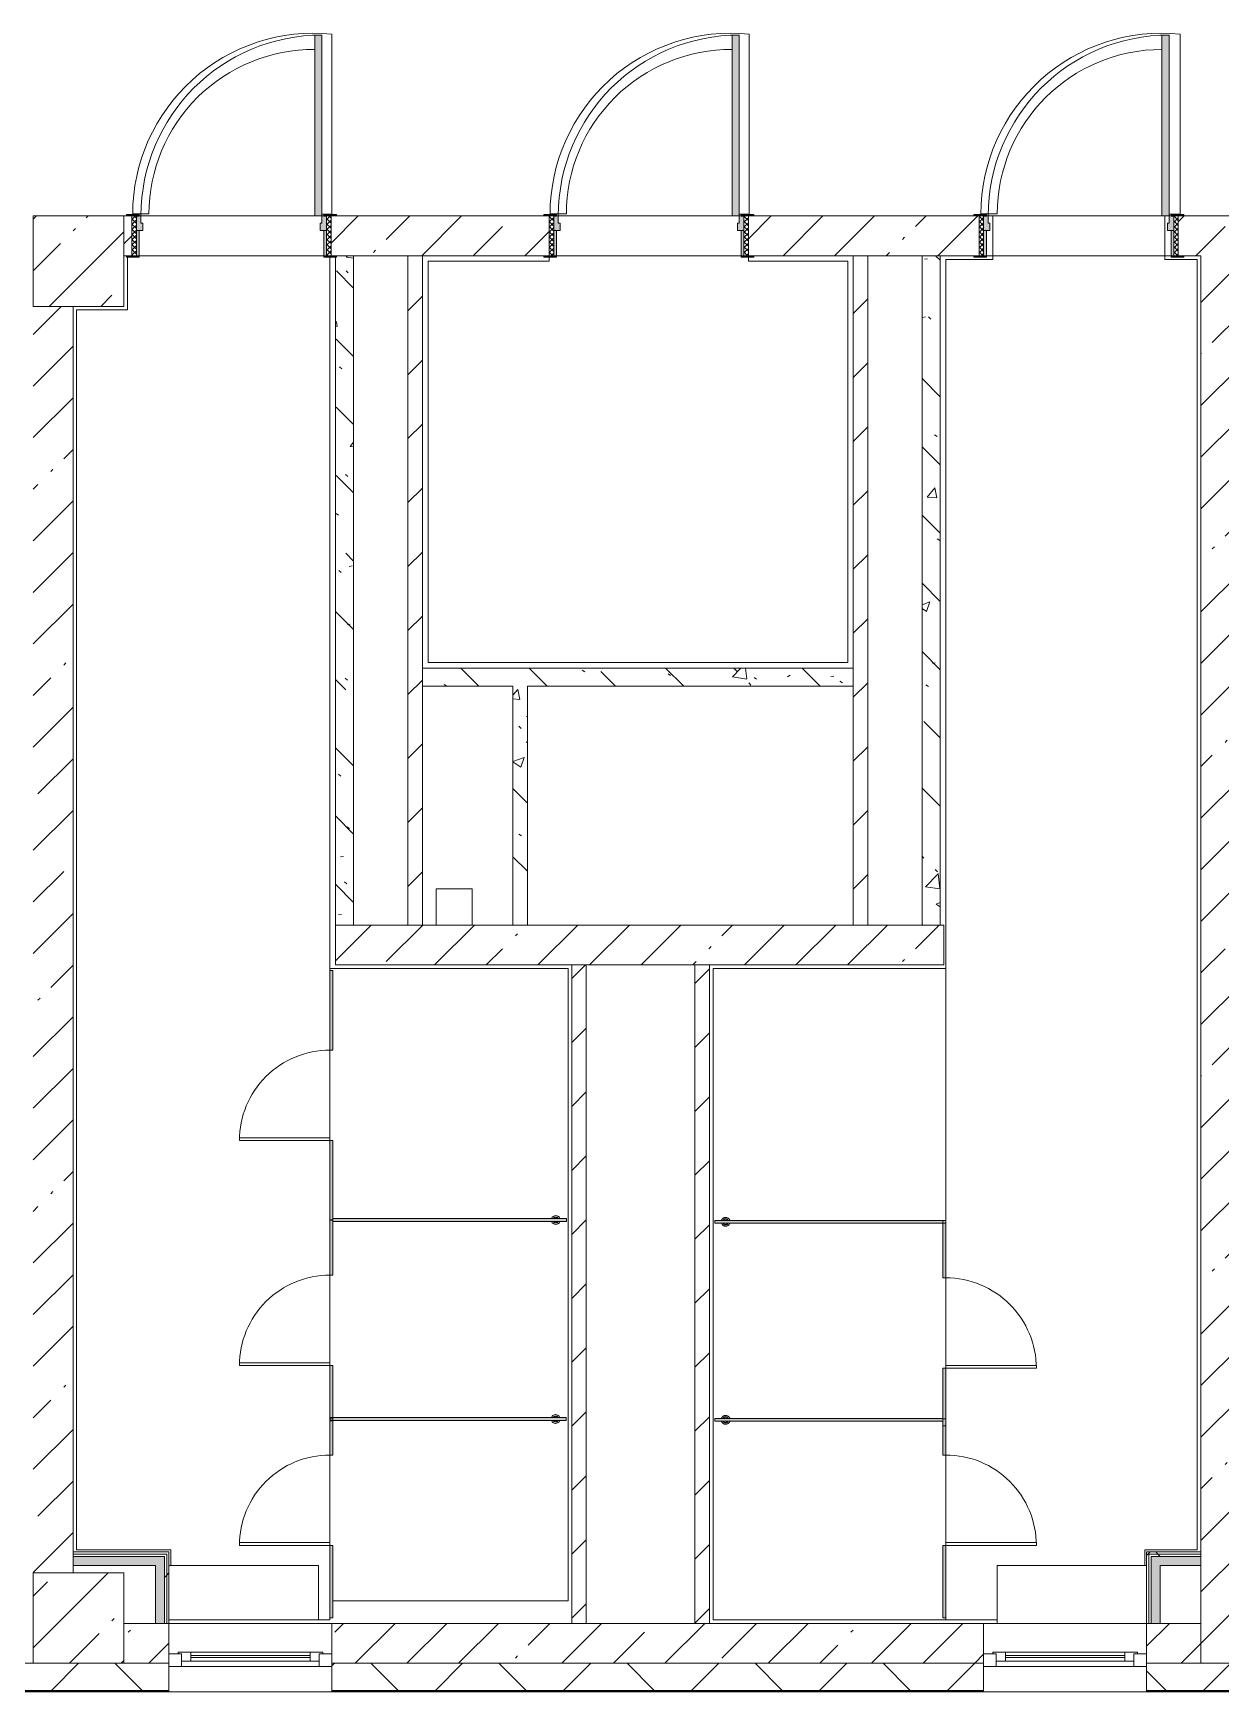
# Model space of a CAD drawing. Header units: millimetres. Extents: x -3238 to 193830, y -8553 to 29000.
# Drawn here: x 124367 to 130927, y -258 to 8910 of the extents above; entities that cross this region are included whole.
import ezdxf

# ---------------------------------------------------------------- set-up
doc = ezdxf.new("R2010")
doc.units = ezdxf.units.MM
for name, color, linetype, lineweight, true_color in [('A-DOOR-2', 7, 'Continuous', 5, 0xaaaaaa), ('A-DOOR-3', 7, 'Continuous', 5, 0xe2e2e2), ('A-DOOR-FRAM-2', 7, 'Continuous', 5, 0xe2e2e2), ('A-DOOR-FRAM-3', 7, 'Continuous', 5, 0xaaaaaa), ('A-FLOR-3', 7, 'Continuous', 5, 0xaaaaaa), ('A-GENM-6', 7, 'Continuous', 5, 0xe2ddcd), ('I-WALL-4', 7, 'Continuous', 5, 0xe7e7e7), ('I-WALL-5', 7, 'Continuous', 9, 0xe7e7e7), ('I-WALL-8', 7, 'Continuous', 5, 0x787878)]:
    doc.layers.add(name, color=color, linetype=linetype, lineweight=lineweight, true_color=true_color)
for name, color, linetype, lineweight in [('A-DOOR-5', 7, 'Continuous', 5), ('A-GENM-5', 7, 'Continuous', 5), ('A-GLAZ-2', 7, 'Continuous', 5), ('A-WALL', 7, 'Continuous', 9), ('A-WALL-3', 7, 'Continuous', 5), ('I-WALL-6', 7, 'Continuous', 5), ('S-COLS-3', 7, 'Continuous', 5)]:
    doc.layers.add(name, color=color, linetype=linetype, lineweight=lineweight)
pattern_1 = [(45, (58957.15, 0), (-285.1231, 285.1231), []), (45, (59242.27, 0), (-285.1231, 285.1231), [504.031, -100.806, 16.764, -84.042])]
pattern_2 = [(45, (58957.15, 0), (-176.7767, 176.7767), [])]
pattern_3 = [(135, (58957.15, 0), (-377.1708, -377.1708), [533.4, -88.9, 17.78, -88.9]), (135, (58957.15, 376.94), (-377.1708, -377.1708), []), (50, (58957.15, 0), (637.6445, -55.7866), [66.675, -733.425]), (355, (58957.15, 0), (-123.3494, 668.699), [53.34, -586.74]), (100.451, (59010.3, -4.65), (514.299, 612.908), [56.665, -623.315]), (46.184, (58957.15, 177.8), (948.7764, -147.15), [100.012, -1100.137]), (96.636, (59036.2, 165.5), (830.909, 865.997), [84.998, -934.973]), (351.184, (58957.2, 177.8), (830.918, 865.988), [80.01, -880.11]), (21, (59046.05, 133.35), (530.6506, -357.9283), [66.675, -733.425]), (326, (59046.05, 133.35), (216.308, 644.6585), [53.34, -586.74]), (71.451, (59090.3, 103.5), (746.9596, 286.7243), [56.665, -623.315]), (37.5, (58957.15, 0), (10.8105, 295.9426), [16.764, -562.864, 16.764, -578.866, -588.962]), (37.5, (58957.15, 0), (10.8105, 295.9426), [-1175.258, 16.764, -572.198]), (7.5, (58957.15, 0), (233.8692, 350.6318), [16.764, -322.834, 16.764, -549.529, -224.472]), (7.5, (58957.15, 0), (233.8692, 350.6318), [-905.891, 16.764, -207.708]), (327.5, (58758.9, 0), (474.5678, -20.0513), [16.764, -205.486, 16.764, -676.656, -920.115]), (327.5, (58758.9, 0), (474.5678, -20.0513), [-915.67, 16.764, -903.351]), (317.5, (58670, 0), (518.4522, 88.9934), [16.764, -272.161, 16.764, -443.738, -653.415]), (317.5, (58670, 0), (518.4522, 88.9934), [-749.427, 16.764, -636.651])]
pattern_4 = [(135, (1751.41, 174.685), (-14.14214, -14.14214), []), (225, (1751.41, 174.685), (14.14214, -14.14214), [])]
pattern_5 = [(45, (-371.384, 174.685), (-14.1421, 14.1421), []), (135, (-371.384, 174.685), (-14.1421, -14.1421), [])]
pattern_6 = [(45, (58957.15, 0), (-530.33, 530.33), []), (135, (58957.15, 0), (-530.33, -530.33), [])]

# ---------------------------------------------------------------- blocks, each defined once
blk = doc.blocks.new('BSC_Колонна _Прямоугольная - 500х500-V132-2_3_1_птичка')
at = {"layer": 'S-COLS-3'}
h = blk.add_hatch(dxfattribs=at)
h.set_pattern_fill('FP_145', color=256, style=0, pattern_type=2)
h.set_pattern_definition([(45, (-65660, -150), (-285.1231, 285.1231), []), (45, (-65374.88, -150), (-285.1231, 285.1231), [504.031, -100.806, 16.764, -84.042])])
h.paths.add_polyline_path([(-64.7, -250), (250, -250), (250, 250), (-250, 250), (-250, -250)])
for p, q in [((250, 250), (-250, 250)), ((-250, 250), (-250, -250)), ((250, -250), (250, 250)), ((-250, -250), (250, -250))]:
    blk.add_line(p, q, dxfattribs=at)
blk = doc.blocks.new('BSC_Колонна _Прямоугольная - 500х500-V135-2_3_1_птичка')
at = {"layer": 'S-COLS-3'}
h = blk.add_hatch(dxfattribs=at)
h.set_pattern_fill('FP_148', color=256, style=0, pattern_type=2)
h.set_pattern_definition([(45, (-65660, -7650), (-285.1231, 285.1231), []), (45, (-65374.88, -7650), (-285.1231, 285.1231), [504.031, -100.806, 16.764, -84.042])])
h.paths.add_polyline_path([(-250, -250), (250, -250), (250, 250), (-250, 250)])
for p, q in [((250, 250), (-250, 250)), ((-250, 250), (-250, -250)), ((250, -250), (250, 250)), ((-250, -250), (250, -250))]:
    blk.add_line(p, q, dxfattribs=at)
blk = doc.blocks.new('120_Окно_СКБ_1Ст - 120_Окно_СКБ_1Ст 900х2500_h_-22445987-2_3_1_птичка')
at = {"layer": 'A-GLAZ-2'}
for p, q in [((-450, -127), (-450, -57)), ((-450, -57), (-380, -57)), ((450, -57), (-450, -57)), ((-380, -57), (-380, -127)), ((380, -87), (-380, -87)), ((-380, -87), (-380, -127)), ((-330, -137), (-330, -87)), ((330, -137), (330, -87)), ((380, -127), (380, -57)), ((380, -57), (450, -57)), ((380, -127), (380, -87)), ((450, -57), (450, -127)), ((-380, -127), (-450, -127)), ((-450, -127), (-400, -127)), ((-380, -127), (-400, -127)), ((-400, -127), (-400, -137)), ((-400, -137), (400, -137)), ((400, -137), (-400, -137)), ((-330, -107), (330, -107)), ((330, -117), (-330, -117)), ((450, -127), (380, -127)), ((400, -127), (380, -127)), ((400, -127), (450, -127)), ((400, -137), (400, -127))]:
    blk.add_line(p, q, dxfattribs=at)
blk = doc.blocks.new('110_Дверь_СКБ_1Ст_Внутренняя1 - Д-4_1 1100x2100h_ОО_туалет для мальч_ и дев_-32102845-2_3_1_птичка')
at = {"layer": 'A-DOOR-2'}
h = blk.add_hatch(dxfattribs=at)
h.set_pattern_fill('FP_58', color=256, style=0, pattern_type=2)
h.set_pattern_definition(pattern_4)
h.paths.add_polyline_path([(562.5, -110), (562.5, 110), (537.5, 110), (537.5, -110)])
at = {"layer": 'A-DOOR-3'}
h = blk.add_hatch(color=256, dxfattribs=at)
h.paths.add_polyline_path([(537.5, 30), (537.5, 110), (512.5, 110), (512.5, 70), (502.5, 70), (502.5, 30)])
h.paths.add_polyline_path([(-477.5, 30), (-477.5, 70), (-487.5, 70), (-487.5, 110), (-512.5, 110), (-512.5, 30)])
at = {"layer": 'A-DOOR-FRAM-2'}
for points in [[(472.5, 110), (512.5, 110), (512.5, 1110), (472.5, 1110), (472.5, 220)], [(-497.5, 110), (-497.5, 118), (-567.5, 118), (-567.5, 110)], [(592.5, 110), (592.5, 118), (522.5, 118), (522.5, 110)], [(-497.5, -110), (-497.5, 30), (-512.5, 30), (-512.5, -110)], [(537.5, -110), (537.5, 30), (522.5, 30), (522.5, -110)], [(-497.5, -118), (-497.5, -110), (-567.5, -110), (-567.5, -118)], [(592.5, -118), (592.5, -110), (522.5, -110), (522.5, -118)]]:
    blk.add_hatch(color=256, dxfattribs=at).paths.add_polyline_path(points)
at = {"layer": 'A-DOOR-FRAM-3'}
h = blk.add_hatch(dxfattribs=at)
h.set_pattern_fill('FP_59', color=256, style=0, pattern_type=2)
h.set_pattern_definition(pattern_5)
h.paths.add_polyline_path([(-512.5, -110), (-512.5, 110), (-537.5, 110), (-537.5, -110)])
at = {"layer": 'A-DOOR-2'}
for p, q in [((512.5, 1110), (472.5, 1110)), ((472.5, 1110), (472.5, 110)), ((512.5, 110), (512.5, 1110)), ((472.5, 110), (512.5, 110))]:
    blk.add_line(p, q, dxfattribs=at)
blk.add_arc((512.5, 110), 1000, 90, 180, dxfattribs=at)
at = {"layer": 'A-DOOR-FRAM-3'}
for p, q in [((-497.5, 118), (-567.5, 118)), ((-567.5, 118), (-567.5, 110)), ((-567.5, 110), (-497.5, 110)), ((-512.5, 110), (-537.5, 110)), ((-537.5, 110), (-537.5, -110)), ((-487.5, 110), (-512.5, 110)), ((-512.5, 110), (-512.5, 30)), ((-512.5, -110), (-512.5, 110)), ((-497.5, 110), (-512.5, 110)), ((-512.5, 110), (-512.5, 109)), ((-512.5, 109), (-497.5, 109)), ((-497.5, 110), (-497.5, 118)), ((-497.5, 109), (-497.5, 110)), ((-487.5, 70), (-487.5, 110)), ((512.5, 110), (512.5, 70)), ((537.5, 110), (512.5, 110)), ((592.5, 118), (522.5, 118)), ((522.5, 118), (522.5, 110)), ((537.5, 110), (522.5, 110)), ((522.5, 110), (522.5, 109)), ((522.5, 110), (592.5, 110)), ((522.5, 109), (537.5, 109)), ((537.5, 30), (537.5, 110)), ((562.5, 110), (537.5, 110)), ((537.5, 110), (537.5, -110)), ((537.5, 109), (537.5, 110)), ((562.5, -110), (562.5, 110)), ((592.5, 110), (592.5, 118)), ((-512.5, 30), (-477.5, 30)), ((-497.5, 30), (-512.5, 30)), ((-512.5, 30), (-512.5, -110)), ((-497.5, -110), (-497.5, 30)), ((-477.5, 70), (-487.5, 70)), ((-477.5, 30), (-477.5, 70)), ((512.5, 70), (502.5, 70)), ((502.5, 70), (502.5, 30)), ((502.5, 30), (537.5, 30)), ((537.5, 30), (522.5, 30)), ((522.5, 30), (522.5, -110)), ((537.5, -110), (537.5, 30)), ((-497.5, -110), (-567.5, -110)), ((-567.5, -110), (-567.5, -118)), ((-567.5, -118), (-497.5, -118)), ((-537.5, -110), (-512.5, -110)), ((-512.5, -110), (-497.5, -110)), ((-497.5, -118), (-497.5, -110)), ((522.5, -110), (537.5, -110)), ((592.5, -110), (522.5, -110)), ((522.5, -110), (522.5, -118)), ((522.5, -118), (592.5, -118)), ((537.5, -110), (562.5, -110)), ((592.5, -118), (592.5, -110))]:
    blk.add_line(p, q, dxfattribs=at)
blk = doc.blocks.new('110_Дверь_СКБ_1Ст_Внутренняя1 - Д-4 1100x2100h_су мгн-31586709-2_3_1_птичка')
at = {"layer": 'A-DOOR-2'}
h = blk.add_hatch(dxfattribs=at)
h.set_pattern_fill('FP_58', color=256, style=0, pattern_type=2)
h.set_pattern_definition(pattern_4)
h.paths.add_polyline_path([(562.5, -110), (562.5, 110), (537.5, 110), (537.5, -110)])
at = {"layer": 'A-DOOR-3'}
h = blk.add_hatch(color=256, dxfattribs=at)
h.paths.add_polyline_path([(537.5, 30), (537.5, 110), (512.5, 110), (512.5, 70), (502.5, 70), (502.5, 30)])
h.paths.add_polyline_path([(-477.5, 30), (-477.5, 70), (-487.5, 70), (-487.5, 110), (-512.5, 110), (-512.5, 30)])
at = {"layer": 'A-DOOR-FRAM-2'}
for points in [[(472.5, 110), (512.5, 110), (512.5, 1110), (472.5, 1110), (472.5, 220)], [(-497.5, 110), (-497.5, 118), (-567.5, 118), (-567.5, 110)], [(592.5, 110), (592.5, 118), (522.5, 118), (522.5, 110)], [(-497.5, -110), (-497.5, 30), (-512.5, 30), (-512.5, -110)], [(537.5, -110), (537.5, 30), (522.5, 30), (522.5, -110)], [(-497.5, -118), (-497.5, -110), (-567.5, -110), (-567.5, -118)], [(592.5, -118), (592.5, -110), (522.5, -110), (522.5, -118)]]:
    blk.add_hatch(color=256, dxfattribs=at).paths.add_polyline_path(points)
at = {"layer": 'A-DOOR-FRAM-3'}
h = blk.add_hatch(dxfattribs=at)
h.set_pattern_fill('FP_59', color=256, style=0, pattern_type=2)
h.set_pattern_definition(pattern_5)
h.paths.add_polyline_path([(-512.5, -110), (-512.5, 110), (-537.5, 110), (-537.5, -110)])
at = {"layer": 'A-DOOR-2'}
for p, q in [((512.5, 1110), (472.5, 1110)), ((472.5, 1110), (472.5, 110)), ((512.5, 110), (512.5, 1110)), ((472.5, 110), (512.5, 110))]:
    blk.add_line(p, q, dxfattribs=at)
blk.add_arc((512.5, 110), 1000, 90, 180, dxfattribs=at)
at = {"layer": 'A-DOOR-FRAM-3'}
for p, q in [((-497.5, 118), (-567.5, 118)), ((-567.5, 118), (-567.5, 110)), ((-567.5, 110), (-497.5, 110)), ((-512.5, 110), (-537.5, 110)), ((-537.5, 110), (-537.5, -110)), ((-487.5, 110), (-512.5, 110)), ((-512.5, 110), (-512.5, 30)), ((-512.5, -110), (-512.5, 110)), ((-497.5, 110), (-512.5, 110)), ((-512.5, 110), (-512.5, 109)), ((-512.5, 109), (-497.5, 109)), ((-497.5, 110), (-497.5, 118)), ((-497.5, 109), (-497.5, 110)), ((-487.5, 70), (-487.5, 110)), ((512.5, 110), (512.5, 70)), ((537.5, 110), (512.5, 110)), ((592.5, 118), (522.5, 118)), ((522.5, 118), (522.5, 110)), ((537.5, 110), (522.5, 110)), ((522.5, 110), (522.5, 109)), ((522.5, 110), (592.5, 110)), ((522.5, 109), (537.5, 109)), ((537.5, 30), (537.5, 110)), ((562.5, 110), (537.5, 110)), ((537.5, 110), (537.5, -110)), ((537.5, 109), (537.5, 110)), ((562.5, -110), (562.5, 110)), ((592.5, 110), (592.5, 118)), ((-512.5, 30), (-477.5, 30)), ((-497.5, 30), (-512.5, 30)), ((-512.5, 30), (-512.5, -110)), ((-497.5, -110), (-497.5, 30)), ((-477.5, 70), (-487.5, 70)), ((-477.5, 30), (-477.5, 70)), ((512.5, 70), (502.5, 70)), ((502.5, 70), (502.5, 30)), ((502.5, 30), (537.5, 30)), ((537.5, 30), (522.5, 30)), ((522.5, 30), (522.5, -110)), ((537.5, -110), (537.5, 30)), ((-497.5, -110), (-567.5, -110)), ((-567.5, -110), (-567.5, -118)), ((-567.5, -118), (-497.5, -118)), ((-537.5, -110), (-512.5, -110)), ((-512.5, -110), (-497.5, -110)), ((-497.5, -118), (-497.5, -110)), ((522.5, -110), (537.5, -110)), ((592.5, -110), (522.5, -110)), ((522.5, -110), (522.5, -118)), ((522.5, -118), (592.5, -118)), ((537.5, -110), (562.5, -110)), ((592.5, -118), (592.5, -110))]:
    blk.add_line(p, q, dxfattribs=at)
blk = doc.blocks.new('131_Сантехническая перегородка_Дверь_ поз_4 - СД-1-V257-2_3_1_птичка')
at = {"layer": 'A-GENM-6'}
for points in [[(-190, -8), (250, -8), (250, 8), (-190, 8)], [(750, -8), (1190, -8), (1190, 8), (750, 8)]]:
    blk.add_hatch(color=256, dxfattribs=at).paths.add_polyline_path(points)
at = {"layer": 'A-DOOR-5'}
for p, q in [((266, 508), (250, 508)), ((250, 8), (250, 508)), ((266, 8), (266, 508)), ((266, 8), (250, 8))]:
    blk.add_line(p, q, dxfattribs=at)
blk.add_arc((250, 8), 500, 360, 90, dxfattribs=at)
at = {"layer": 'A-GENM-5'}
for p, q in [((250, 8), (-190, 8)), ((-190, 8), (-190, -8)), ((250, -8), (250, 8)), ((1190, 8), (750, 8)), ((750, 8), (750, -8)), ((1190, -8), (1190, 8)), ((-190, -8), (250, -8)), ((750, -8), (1190, -8))]:
    blk.add_line(p, q, dxfattribs=at)
blk = doc.blocks.new('131_Сантехническая перегородка_Дверь - СД-1-V258-2_3_1_птичка')
at = {"layer": 'A-GENM-6'}
for points in [[(0, -8), (317.3, -8), (317.3, 8), (0, 8)], [(817.3, 8), (817.3, -8), (1134.7, -8), (1134.7, 8)]]:
    blk.add_hatch(color=256, dxfattribs=at).paths.add_polyline_path(points)
at = {"layer": 'A-DOOR-5'}
for p, q in [((333.3, -8), (317.3, -8)), ((317.3, -8), (317.3, -508)), ((333.3, -8), (333.3, -508)), ((333.3, -508), (317.3, -508))]:
    blk.add_line(p, q, dxfattribs=at)
blk.add_arc((317.3, -8), 500, 270, 0, dxfattribs=at)
at = {"layer": 'A-GENM-5'}
for p, q in [((317.3, 8), (0, 8)), ((0, 8), (0, -8)), ((317.3, -8), (317.3, 8)), ((1134.7, 8), (817.3, 8)), ((817.3, 8), (817.3, -8)), ((1134.7, -8), (1134.7, 8)), ((0, -8), (317.3, -8)), ((817.3, -8), (1134.7, -8))]:
    blk.add_line(p, q, dxfattribs=at)
blk = doc.blocks.new('131_Сантехническая перегородка_Дверь - СД-1-V259-2_3_1_птичка')
at = {"layer": 'A-GENM-6'}
for points in [[(0, -8), (305.2, -8), (305.2, 8), (0, 8)], [(805.2, -8), (1110.4, -8), (1110.4, 8), (805.2, 8)]]:
    blk.add_hatch(color=256, dxfattribs=at).paths.add_polyline_path(points)
at = {"layer": 'A-DOOR-5'}
for p, q in [((321.2, 508), (305.2, 508)), ((305.2, 8), (305.2, 508)), ((321.2, 8), (321.2, 508)), ((321.2, 8), (305.2, 8))]:
    blk.add_line(p, q, dxfattribs=at)
blk.add_arc((305.2, 8), 500, 360, 90, dxfattribs=at)
at = {"layer": 'A-GENM-5'}
for p, q in [((305.2, 8), (0, 8)), ((0, 8), (0, -8)), ((305.2, -8), (305.2, 8)), ((1110.4, 8), (805.2, 8)), ((805.2, 8), (805.2, -8)), ((1110.4, -8), (1110.4, 8)), ((0, -8), (305.2, -8)), ((805.2, -8), (1110.4, -8))]:
    blk.add_line(p, q, dxfattribs=at)
blk = doc.blocks.new('131_Сантехническая перегородка_Дверь_сдвиг_ - СД-1-V260-2_3_1_птичка')
at = {"layer": 'A-GENM-6'}
for points in [[(0, -8), (400, -8), (400, 8), (0, 8)], [(900, -8), (1100, -8), (1100, 8), (900, 8)]]:
    blk.add_hatch(color=256, dxfattribs=at).paths.add_polyline_path(points)
at = {"layer": 'A-DOOR-5'}
for p, q in [((416, 508), (400, 508)), ((400, 8), (400, 508)), ((416, 8), (416, 508)), ((416, 8), (400, 8))]:
    blk.add_line(p, q, dxfattribs=at)
blk.add_arc((400, 8), 500, 360, 90, dxfattribs=at)
at = {"layer": 'A-GENM-5'}
for p, q in [((400, 8), (0, 8)), ((0, 8), (0, -8)), ((400, -8), (400, 8)), ((1100, 8), (900, 8)), ((900, 8), (900, -8)), ((1100, -8), (1100, 8)), ((0, -8), (400, -8)), ((900, -8), (1100, -8))]:
    blk.add_line(p, q, dxfattribs=at)
blk = doc.blocks.new('131_Сантехническая перегородка_Дверь_сдвиг_ - СД-1-V261-2_3_1_птичка')
at = {"layer": 'A-GENM-6'}
for points in [[(0, -8), (400, -8), (400, 8), (0, 8)], [(900, 8), (900, -8), (1100, -8), (1100, 8)]]:
    blk.add_hatch(color=256, dxfattribs=at).paths.add_polyline_path(points)
at = {"layer": 'A-DOOR-5'}
for p, q in [((416, -8), (400, -8)), ((400, -8), (400, -508)), ((416, -8), (416, -508)), ((416, -508), (400, -508))]:
    blk.add_line(p, q, dxfattribs=at)
blk.add_arc((400, -8), 500, 270, 0, dxfattribs=at)
at = {"layer": 'A-GENM-5'}
for p, q in [((400, 8), (0, 8)), ((0, 8), (0, -8)), ((400, -8), (400, 8)), ((1100, 8), (900, 8)), ((900, 8), (900, -8)), ((1100, -8), (1100, 8)), ((0, -8), (400, -8)), ((900, -8), (1100, -8))]:
    blk.add_line(p, q, dxfattribs=at)
blk = doc.blocks.new('131_Сантехническая перегородка - СП-4-V262-2_3_1_птичка')
at = {"layer": 'A-GENM-6'}
blk.add_hatch(color=256, dxfattribs=at).paths.add_polyline_path([(1330, -8), (1330, 8), (55.2, 8), (55.2, -8)])
at = {"layer": 'A-GENM-5'}
for p, q in [((1330, 8), (55.2, 8)), ((55.2, 8), (55.2, -8)), ((1330, -8), (1330, 8)), ((55.2, -8), (1330, -8))]:
    blk.add_line(p, q, dxfattribs=at)
at = {"layer": 'A-GENM-5', "flags": 128}
for points in [[(126.7, 8), (126.3, 8.5), (126, 9), (125.6, 9.5), (125.2, 9.9), (124.8, 10.4), (124.4, 10.8), (123.9, 11.2), (123.5, 11.6), (123, 12), (122.5, 12.3), (122, 12.7), (121.5, 13), (121, 13.3), (120.5, 13.6), (119.9, 13.8), (119.4, 14), (118.8, 14.3), (118.2, 14.4), (117.6, 14.6), (117, 14.7), (116.5, 14.9), (115.9, 14.9), (115.3, 15), (114.7, 15.1), (114.1, 15.1), (113.5, 15.1), (112.8, 15), (112.2, 15), (111.7, 14.9), (111.1, 14.8), (110.5, 14.7), (109.9, 14.5), (109.3, 14.4), (108.7, 14.2), (108.2, 13.9), (107.6, 13.7), (107.1, 13.4), (106.5, 13.2), (106, 12.9), (105.5, 12.5), (105, 12.2), (104.5, 11.8), (104.1, 11.4), (103.6, 11), (103.2, 10.6), (102.8, 10.2), (102.4, 9.7), (102, 9.3), (101.6, 8.8), (101.3, 8.3), (101.1, 8)], [(101.1, -8), (101.4, -8.5), (101.8, -9), (102.2, -9.5), (102.6, -9.9), (103, -10.4), (103.4, -10.8), (103.8, -11.2), (104.3, -11.6), (104.7, -12), (105.2, -12.3), (105.7, -12.7), (106.2, -13), (106.8, -13.3), (107.3, -13.6), (107.9, -13.8), (108.4, -14), (109, -14.3), (109.6, -14.4), (110.1, -14.6), (110.7, -14.7), (111.3, -14.9), (111.9, -14.9), (112.5, -15), (113.1, -15.1), (113.7, -15.1), (114.3, -15.1), (114.9, -15), (115.5, -15), (116.1, -14.9), (116.7, -14.8), (117.3, -14.7), (117.9, -14.5), (118.5, -14.4), (119, -14.2), (119.6, -13.9), (120.2, -13.7), (120.7, -13.4), (121.2, -13.2), (121.7, -12.9), (122.3, -12.5), (122.7, -12.2), (123.2, -11.8), (123.7, -11.4), (124.1, -11), (124.6, -10.6), (125, -10.2), (125.4, -9.7), (125.8, -9.3), (126.1, -8.8), (126.5, -8.3), (126.7, -8)]]:
    blk.add_lwpolyline(points, dxfattribs=at)
at = {"layer": 'A-GENM-5'}
for radius, start, end in [(24.6, 19.91127, 160.08873), (17.6, 45, 135), (17.6, 45, 135), (15.1, 45, 135), (24.6, 199.91127, 340.08873), (17.6, 225, 315), (17.6, 225, 315), (15.1, 225, 315)]:
    blk.add_arc((113.9, 0), radius, start, end, dxfattribs=at)
blk = doc.blocks.new('131_Сантехническая перегородка - СП-4-V263-2_3_1_птичка')
at = {"layer": 'A-GENM-6'}
blk.add_hatch(color=256, dxfattribs=at).paths.add_polyline_path([(1330, -8), (1330, 8), (71.3, 8), (71.3, -8)])
at = {"layer": 'A-GENM-5'}
for p, q in [((1330, 8), (71.3, 8)), ((71.3, 8), (71.3, -8)), ((1330, -8), (1330, 8)), ((71.3, -8), (1330, -8))]:
    blk.add_line(p, q, dxfattribs=at)
at = {"layer": 'A-GENM-5', "flags": 128}
for points in [[(142.8, 8), (142.5, 8.5), (142.1, 9), (141.8, 9.5), (141.4, 9.9), (141, 10.4), (140.5, 10.8), (140.1, 11.2), (139.6, 11.6), (139.2, 12), (138.7, 12.3), (138.2, 12.7), (137.7, 13), (137.1, 13.3), (136.6, 13.6), (136.1, 13.8), (135.5, 14), (134.9, 14.3), (134.4, 14.4), (133.8, 14.6), (133.2, 14.7), (132.6, 14.9), (132, 14.9), (131.4, 15), (130.8, 15.1), (130.2, 15.1), (129.6, 15.1), (129, 15), (128.4, 15), (127.8, 14.9), (127.2, 14.8), (126.6, 14.7), (126, 14.5), (125.4, 14.4), (124.9, 14.2), (124.3, 13.9), (123.8, 13.7), (123.2, 13.4), (122.7, 13.2), (122.2, 12.9), (121.7, 12.5), (121.2, 12.2), (120.7, 11.8), (120.2, 11.4), (119.8, 11), (119.3, 10.6), (118.9, 10.2), (118.5, 9.7), (118.1, 9.3), (117.8, 8.8), (117.4, 8.3), (117.3, 8)], [(117.3, -8), (117.6, -8.5), (117.9, -9), (118.3, -9.5), (118.7, -9.9), (119.1, -10.4), (119.5, -10.8), (120, -11.2), (120.4, -11.6), (120.9, -12), (121.4, -12.3), (121.9, -12.7), (122.4, -13), (122.9, -13.3), (123.5, -13.6), (124, -13.8), (124.6, -14), (125.1, -14.3), (125.7, -14.4), (126.3, -14.6), (126.9, -14.7), (127.5, -14.9), (128.1, -14.9), (128.7, -15), (129.3, -15.1), (129.9, -15.1), (130.5, -15.1), (131.1, -15), (131.7, -15), (132.3, -14.9), (132.9, -14.8), (133.4, -14.7), (134, -14.5), (134.6, -14.4), (135.2, -14.2), (135.7, -13.9), (136.3, -13.7), (136.8, -13.4), (137.4, -13.2), (137.9, -12.9), (138.4, -12.5), (138.9, -12.2), (139.4, -11.8), (139.8, -11.4), (140.3, -11), (140.7, -10.6), (141.1, -10.2), (141.5, -9.7), (141.9, -9.3), (142.3, -8.8), (142.6, -8.3), (142.8, -8)]]:
    blk.add_lwpolyline(points, dxfattribs=at)
at = {"layer": 'A-GENM-5'}
for radius, start, end in [(24.6, 19.91127, 160.08873), (17.6, 45, 135), (17.6, 45, 135), (15.1, 45, 135), (24.6, 199.91127, 340.08873), (17.6, 225, 315), (17.6, 225, 315), (15.1, 225, 315)]:
    blk.add_arc((130, 0), radius, start, end, dxfattribs=at)
blk = doc.blocks.new('131_Сантехническая перегородка - СП-4-V264-2_3_1_птичка')
at = {"layer": 'A-GENM-6'}
blk.add_hatch(color=256, dxfattribs=at).paths.add_polyline_path([(1330, 8), (39.9, 8), (39.9, -8), (1330, -8)])
at = {"layer": 'A-GENM-5'}
for p, q in [((1330, 8), (39.9, 8)), ((39.9, 8), (39.9, -8)), ((1330, -8), (1330, 8)), ((39.9, -8), (1330, -8))]:
    blk.add_line(p, q, dxfattribs=at)
at = {"layer": 'A-GENM-5', "flags": 128}
for points in [[(111.4, 8), (111, 8.5), (110.7, 9), (110.3, 9.5), (109.9, 9.9), (109.5, 10.4), (109.1, 10.8), (108.6, 11.2), (108.2, 11.6), (107.7, 12), (107.2, 12.3), (106.7, 12.7), (106.2, 13), (105.7, 13.3), (105.2, 13.6), (104.6, 13.8), (104, 14), (103.5, 14.3), (102.9, 14.4), (102.3, 14.6), (101.7, 14.7), (101.1, 14.9), (100.6, 14.9), (100, 15), (99.4, 15.1), (98.7, 15.1), (98.1, 15.1), (97.5, 15), (96.9, 15), (96.3, 14.9), (95.8, 14.8), (95.2, 14.7), (94.6, 14.5), (94, 14.4), (93.4, 14.2), (92.9, 13.9), (92.3, 13.7), (91.8, 13.4), (91.2, 13.2), (90.7, 12.9), (90.2, 12.5), (89.7, 12.2), (89.2, 11.8), (88.8, 11.4), (88.3, 11), (87.9, 10.6), (87.5, 10.2), (87.1, 9.7), (86.7, 9.3), (86.3, 8.8), (86, 8.3), (85.8, 8)], [(85.8, -8), (86.1, -8.5), (86.5, -9), (86.9, -9.5), (87.2, -9.9), (87.6, -10.4), (88.1, -10.8), (88.5, -11.2), (89, -11.6), (89.4, -12), (89.9, -12.3), (90.4, -12.7), (90.9, -13), (91.5, -13.3), (92, -13.6), (92.6, -13.8), (93.1, -14), (93.7, -14.3), (94.3, -14.4), (94.8, -14.6), (95.4, -14.7), (96, -14.9), (96.6, -14.9), (97.2, -15), (97.8, -15.1), (98.4, -15.1), (99, -15.1), (99.6, -15), (100.2, -15), (100.8, -14.9), (101.4, -14.8), (102, -14.7), (102.6, -14.5), (103.2, -14.4), (103.7, -14.2), (104.3, -13.9), (104.8, -13.7), (105.4, -13.4), (105.9, -13.2), (106.4, -12.9), (106.9, -12.5), (107.4, -12.2), (107.9, -11.8), (108.4, -11.4), (108.8, -11), (109.3, -10.6), (109.7, -10.2), (110.1, -9.7), (110.5, -9.3), (110.8, -8.8), (111.2, -8.3), (111.4, -8)]]:
    blk.add_lwpolyline(points, dxfattribs=at)
at = {"layer": 'A-GENM-5'}
for radius, start, end in [(24.6, 19.91127, 160.08873), (17.6, 45, 135), (17.6, 45, 135), (15.1, 45, 135), (24.6, 199.91127, 340.08873), (17.6, 225, 315), (17.6, 225, 315), (15.1, 225, 315)]:
    blk.add_arc((98.6, 0), radius, start, end, dxfattribs=at)
blk = doc.blocks.new('131_Сантехническая перегородка - СП-4-V265-2_3_1_птичка')
at = {"layer": 'A-GENM-6'}
blk.add_hatch(color=256, dxfattribs=at).paths.add_polyline_path([(1330, 8), (25.5, 8), (25.5, -8), (1330, -8)])
at = {"layer": 'A-GENM-5'}
for p, q in [((1330, 8), (25.5, 8)), ((25.5, 8), (25.5, -8)), ((1330, -8), (1330, 8)), ((25.5, -8), (1330, -8))]:
    blk.add_line(p, q, dxfattribs=at)
at = {"layer": 'A-GENM-5', "flags": 128}
for points in [[(97, 8), (96.7, 8.5), (96.3, 9), (95.9, 9.5), (95.5, 9.9), (95.1, 10.4), (94.7, 10.8), (94.3, 11.2), (93.8, 11.6), (93.3, 12), (92.9, 12.3), (92.4, 12.7), (91.8, 13), (91.3, 13.3), (90.8, 13.6), (90.2, 13.8), (89.7, 14), (89.1, 14.3), (88.5, 14.4), (88, 14.6), (87.4, 14.7), (86.8, 14.9), (86.2, 14.9), (85.6, 15), (85, 15.1), (84.4, 15.1), (83.8, 15.1), (83.2, 15), (82.6, 15), (82, 14.9), (81.4, 14.8), (80.8, 14.7), (80.2, 14.5), (79.6, 14.4), (79.1, 14.2), (78.5, 13.9), (77.9, 13.7), (77.4, 13.4), (76.9, 13.2), (76.4, 12.9), (75.8, 12.5), (75.3, 12.2), (74.9, 11.8), (74.4, 11.4), (74, 11), (73.5, 10.6), (73.1, 10.2), (72.7, 9.7), (72.3, 9.3), (72, 8.8), (71.6, 8.3), (71.4, 8)], [(71.4, -8), (71.8, -8.5), (72.1, -9), (72.5, -9.5), (72.9, -9.9), (73.3, -10.4), (73.7, -10.8), (74.1, -11.2), (74.6, -11.6), (75.1, -12), (75.6, -12.3), (76.1, -12.7), (76.6, -13), (77.1, -13.3), (77.6, -13.6), (78.2, -13.8), (78.7, -14), (79.3, -14.3), (79.9, -14.4), (80.5, -14.6), (81.1, -14.7), (81.6, -14.9), (82.2, -14.9), (82.8, -15), (83.4, -15.1), (84, -15.1), (84.6, -15.1), (85.2, -15), (85.8, -15), (86.4, -14.9), (87, -14.8), (87.6, -14.7), (88.2, -14.5), (88.8, -14.4), (89.4, -14.2), (89.9, -13.9), (90.5, -13.7), (91, -13.4), (91.6, -13.2), (92.1, -12.9), (92.6, -12.5), (93.1, -12.2), (93.6, -11.8), (94, -11.4), (94.5, -11), (94.9, -10.6), (95.3, -10.2), (95.7, -9.7), (96.1, -9.3), (96.5, -8.8), (96.8, -8.3), (97, -8)]]:
    blk.add_lwpolyline(points, dxfattribs=at)
at = {"layer": 'A-GENM-5'}
for radius, start, end in [(24.6, 19.91127, 160.08873), (17.6, 45, 135), (17.6, 45, 135), (15.1, 45, 135), (24.6, 199.91127, 340.08873), (17.6, 225, 315), (17.6, 225, 315), (15.1, 225, 315)]:
    blk.add_arc((84.2, 0), radius, start, end, dxfattribs=at)

msp = doc.modelspace()

# ---------------------------------------------------------------- hatches: boundary and pattern name
at = {"layer": 'A-WALL-3'}
h = msp.add_hatch(dxfattribs=at)
h.set_pattern_fill('FP_151', color=256, style=0, pattern_type=2)
h.set_pattern_definition([(45, (58957.15, 0), (-353.5534, 353.5534), []), (135, (58957.15, 0), (-353.5534, -353.5534), [])])
h.paths.add_polyline_path([(129617.2, -250), (129617.2, -100), (126017.2, -100), (126017.2, -250), (127675.4, -250)])
h.paths.add_polyline_path([(134657.2, -250), (134657.2, -100), (130517.2, -100), (130517.2, -250), (134441.8, -250)])
h.paths.add_polyline_path([(120388.5, -250), (121017.2, -250), (121017.2, -100), (119867.2, -100), (119867.2, -250)])
h.paths.add_polyline_path([(116117.2, -250), (116117.2, -100), (115367.2, -100), (115367.2, -250), (115867.2, -250)])
h.paths.add_polyline_path([(124117.2, -250), (125117.2, -250), (125117.2, -100), (124117.2, -100)])
h.paths.add_polyline_path([(117265.6, -250), (117767.2, -250), (117767.2, -100), (117017.2, -100), (117017.2, -250)])
h.paths.add_polyline_path([(106367.2, -250), (107767.2, -250), (107767.2, -100), (106367.2, -100)])
h.paths.add_polyline_path([(103893.5, -250), (104267.2, -250), (104267.2, -100), (103893.5, -100)])
h.paths.add_polyline_path([(112060.7, -250), (112267.2, -250), (112267.2, -100), (110867.2, -100), (110867.2, -250), (111019.7, -250)])
h.paths.add_polyline_path([(102993.5, -250), (102993.5, -100), (101617.2, -100), (101617.2, -250), (102691.8, -250)])
h.paths.add_polyline_path([(97717.2, -250), (98517.2, -250), (98517.2, -100), (97717.2, -100), (97717.2, -176.4)])
at = {"layer": 'I-WALL-4'}
for points in [[(125042.2, 440.5), (125092.2, 440.5), (125092.2, 490.5), (124587.2, 490.5), (124587.2, 440.5)], [(130592.2, 120), (130592.2, 440.5), (130542.2, 440.5), (130542.2, 120)]]:
    msp.add_hatch(color=256, dxfattribs=at).paths.add_polyline_path(points)
at = {"layer": 'I-WALL-5'}
for points in [[(130817.2, 440.5), (130817.2, 490.5), (130542.2, 490.5), (130542.2, 440.5), (130798.3, 440.5)], [(125092.2, 120), (125092.2, 440.5), (125042.2, 440.5), (125042.2, 120)]]:
    msp.add_hatch(color=256, dxfattribs=at).paths.add_polyline_path(points)
at = {"layer": 'I-WALL-6'}
h = msp.add_hatch(dxfattribs=at)
h.set_pattern_fill('FP_159', color=256, style=0, pattern_type=2)
h.set_pattern_definition(pattern_1)
h.paths.add_polyline_path([(130798.3, 7680), (130817.2, 7680), (130817.2, 7900), (130692.2, 7900), (130692.2, 7680), (130722.2, 7680)])
h.paths.add_polyline_path([(126137.2, 7680), (127217.6, 7680), (127217.6, 7900), (126012.2, 7900), (126012.2, 7680), (126042.2, 7680)])
h.paths.add_polyline_path([(129562.2, 7680), (129592.2, 7680), (129592.2, 7900), (128317.6, 7900), (128317.6, 7680), (129377.2, 7680)])
h.paths.add_polyline_path([(124912.2, 7680), (124912.2, 7900), (124867.2, 7900), (124867.2, 7680), (124882.2, 7680)])
h = msp.add_hatch(dxfattribs=at)
h.set_pattern_fill('FP_159', color=256, style=0, pattern_type=2)
h.set_pattern_definition(pattern_1)
h.paths.add_polyline_path([(131037.2, 120), (131037.2, 7900), (130817.2, 7900), (130817.2, 120)])
h = msp.add_hatch(dxfattribs=at)
h.set_pattern_fill('FP_163', color=256, style=0, pattern_type=2)
h.set_pattern_definition(pattern_2)
h.paths.add_polyline_path([(126437.2, 3980), (126517.2, 3980), (126517.2, 7680), (126437.2, 7680), (126437.2, 4459.7)])
h = msp.add_hatch(dxfattribs=at)
h.set_pattern_fill('FP_163', color=256, style=0, pattern_type=2)
h.set_pattern_definition(pattern_2)
h.paths.add_polyline_path([(128977.2, 3980), (128977.2, 7680), (128897.2, 7680), (128897.2, 3980)])
h = msp.add_hatch(dxfattribs=at)
h.set_pattern_fill('FP_159', color=256, style=0, pattern_type=2)
h.set_pattern_definition(pattern_1)
h.paths.add_polyline_path([(124587.2, 400), (124587.2, 7400), (124367.2, 7400), (124367.2, 400), (124577.7, 400)])
h = msp.add_hatch(dxfattribs=at)
h.set_pattern_fill('FP_159', color=256, style=0, pattern_type=2)
h.set_pattern_definition(pattern_1)
h.paths.add_polyline_path([(127422.2, 3760), (129397.2, 3760), (129397.2, 3980), (126037.2, 3980), (126037.2, 3760), (127342.2, 3760)])
h = msp.add_hatch(dxfattribs=at)
h.set_pattern_fill('FP_163', color=256, style=0, pattern_type=2)
h.set_pattern_definition(pattern_2)
h.paths.add_polyline_path([(127422.2, 120), (127422.2, 3760), (127342.2, 3760), (127342.2, 120)])
h = msp.add_hatch(dxfattribs=at)
h.set_pattern_fill('FP_163', color=256, style=0, pattern_type=2)
h.set_pattern_definition(pattern_2)
h.paths.add_polyline_path([(128102.2, 120), (128102.2, 3760), (128022.2, 3760), (128022.2, 120)])
h = msp.add_hatch(dxfattribs=at)
h.set_pattern_fill('FP_255', color=256, style=0, pattern_type=2)
h.set_pattern_definition(pattern_6)
h.paths.add_polyline_path([(125104.7, 120), (125104.7, 490.5), (125092.2, 490.5), (125092.2, 120)])
h = msp.add_hatch(dxfattribs=at)
h.set_pattern_fill('FP_255', color=256, style=0, pattern_type=2)
h.set_pattern_definition(pattern_6)
h.paths.add_polyline_path([(125117.2, 120), (125117.2, 503), (125104.7, 503), (125104.7, 120)])
h = msp.add_hatch(dxfattribs=at)
h.set_pattern_fill('FP_255', color=256, style=0, pattern_type=2)
h.set_pattern_definition(pattern_6)
h.paths.add_polyline_path([(130817.2, 503), (130817.2, 515.5), (130517.2, 515.5), (130517.2, 503), (130798.3, 503)])
h = msp.add_hatch(dxfattribs=at)
h.set_pattern_fill('FP_255', color=256, style=0, pattern_type=2)
h.set_pattern_definition(pattern_6)
h.paths.add_polyline_path([(130529.7, 120), (130529.7, 503), (130517.2, 503), (130517.2, 120)])
h = msp.add_hatch(dxfattribs=at)
h.set_pattern_fill('FP_255', color=256, style=0, pattern_type=2)
h.set_pattern_definition(pattern_6)
h.paths.add_polyline_path([(130817.2, 490.5), (130817.2, 503), (130529.7, 503), (130529.7, 490.5), (130798.3, 490.5)])
h = msp.add_hatch(dxfattribs=at)
h.set_pattern_fill('FP_159', color=256, style=0, pattern_type=2)
h.set_pattern_definition(pattern_1)
h.paths.add_polyline_path([(129617.2, -100), (129617.2, 120), (126017.2, 120), (126017.2, -100), (127675.4, -100)])
h.paths.add_polyline_path([(130817.2, -100), (130817.2, 120), (130517.2, 120), (130517.2, -100), (130798.3, -100)])
h.paths.add_polyline_path([(124867.2, -100), (125117.2, -100), (125117.2, 120), (124867.2, 120)])
h = msp.add_hatch(dxfattribs=at)
h.set_pattern_fill('FP_159', color=256, style=0, pattern_type=2)
h.set_pattern_definition(pattern_1)
h.paths.add_polyline_path([(134437.2, -100), (134437.2, 120), (130817.2, 120), (130817.2, -100), (133921.3, -100)])
at = {"layer": 'I-WALL-8'}
h = msp.add_hatch(dxfattribs=at)
h.set_pattern_fill('FP_170', color=256, style=0, pattern_type=2)
h.set_pattern_definition(pattern_3)
h.paths.add_polyline_path([(126137.2, 3980), (126137.2, 7680), (126042.2, 7680), (126037.2, 3980)])
h = msp.add_hatch(dxfattribs=at)
h.set_pattern_fill('FP_170', color=256, style=0, pattern_type=2)
h.set_pattern_definition(pattern_3)
h.paths.add_polyline_path([(129377.2, 3980), (129377.2, 7680), (129277.2, 7680), (129277.2, 3980)])
h = msp.add_hatch(dxfattribs=at)
h.set_pattern_fill('FP_170', color=256, style=0, pattern_type=2)
h.set_pattern_definition(pattern_3)
h.paths.add_polyline_path([(128897.2, 5300), (128897.2, 5400), (126517.2, 5400), (126517.2, 5300), (127675.4, 5300)])
h = msp.add_hatch(dxfattribs=at)
h.set_pattern_fill('FP_170', color=256, style=0, pattern_type=2)
h.set_pattern_definition(pattern_3)
h.paths.add_polyline_path([(127097.2, 3980), (127097.2, 5300), (127017.2, 5300), (127017.2, 3980)])

# ---------------------------------------------------------------- linework, layer by layer
at = {"layer": 'A-FLOR-3'}
for p, q in [((126016.7, 7910.1), (126016.7, 8905.1)), ((128322.2, 7910.1), (128322.2, 8905.1)), ((130702.2, 7910.1), (130702.2, 8905.1)), ((124916.7, 7911.1), (125006.7, 7911.1)), ((124962.2, 7900), (125922.2, 7900)), ((125962.2, 7910.1), (126016.7, 7910.1)), ((127222.2, 7911.1), (127312.2, 7911.1)), ((127267.6, 7900), (128227.6, 7900)), ((128267.6, 7910.1), (128322.2, 7910.1)), ((129602.2, 7911.1), (129692.2, 7911.1)), ((129642.2, 7900), (130602.2, 7900)), ((130602.2, 7900), (129667.2, 7900)), ((129667.2, 7900), (129667.2, 7660)), ((130617.2, 7660), (130617.2, 7900)), ((130642.2, 7910.1), (130702.2, 7910.1)), ((124887.2, 7672), (124887.2, 7380)), ((126006.2, 7672), (126006.2, 3729)), ((127217.6, 7649), (126548.2, 7649)), ((126548.2, 7649), (126548.2, 5431)), ((127217.6, 7672), (127217.6, 7649)), ((128317.6, 7649), (128317.6, 7672)), ((128866.2, 7649), (128317.6, 7649)), ((128866.2, 5431), (128866.2, 7649)), ((129667.2, 7660), (129408.2, 7660)), ((129408.2, 2347.5), (129408.2, 7660)), ((130797.2, 7660), (130617.2, 7660)), ((130797.2, 526.7), (130797.2, 7660)), ((124887.2, 7380), (124607.2, 7380)), ((124607.2, 7380), (124607.2, 526.5)), ((126548.2, 5431), (128866.2, 5431)), ((126592.2, 3980), (126592.2, 4180)), ((126592.2, 4180), (126792.2, 4180)), ((126792.2, 4180), (126792.2, 3980)), ((127322.2, 3740), (126006.2, 3740)), ((127322.2, 245), (127322.2, 3740)), ((128122.2, 3740), (128122.2, 140)), ((129408.2, 3740), (128122.2, 3740)), ((126006.2, 2789), (126006.2, 3289)), ((126006.2, 1545.2), (126006.2, 2045.2)), ((129408.2, 2030.1), (129408.2, 1530.1)), ((126006.2, 551), (126006.2, 1051)), ((129408.2, 1051), (129408.2, 551)), ((124607.2, 526.5), (125128.2, 526.5)), ((125128.2, 526.5), (125128.2, 440.5)), ((130506.7, 440.5), (130506.7, 526.7)), ((130506.7, 526.7), (130797.2, 526.7)), ((125942.2, 440.5), (125117.2, 440.5)), ((125942.2, 140), (125942.2, 440.5)), ((130517.2, 440.5), (129692.2, 440.5)), ((129692.2, 440.5), (129692.2, 120)), ((126022.2, 245), (127322.2, 245)), ((125117.2, 140), (126006.2, 140)), ((126006.2, 140), (126006.2, 151)), ((128122.2, 140), (129692.2, 140)), ((129408.2, 151), (129408.2, 140))]:
    msp.add_line(p, q, dxfattribs=at)
for centre, radius, start, end in [((125916.7, 7910.1), 1000, 84.26083, 179.9427), ((128222.2, 7910.1), 1000, 84.26083, 179.9427), ((130602.2, 7910.1), 1000, 84.26083, 179.9427), ((125916.7, 7910.1), 910, 89.65741, 179.93704), ((128222.2, 7910.1), 910, 89.65741, 179.93704), ((130602.2, 7910.1), 910, 90.00302, 179.93704)]:
    msp.add_arc(centre, radius, start, end, dxfattribs=at)
at = {"layer": 'A-WALL'}
for p, q in [((126137.2, 7680), (126042.2, 7680)), ((126517.2, 7680), (126437.2, 7680)), ((128977.2, 7680), (128897.2, 7680)), ((129377.2, 7680), (129277.2, 7680)), ((126517.2, 5400), (126517.2, 5300)), ((128897.2, 5300), (128897.2, 5400)), ((126037.2, 3980), (126137.2, 3980)), ((126437.2, 3980), (126517.2, 3980)), ((127017.2, 3980), (127097.2, 3980)), ((128897.2, 3980), (128977.2, 3980)), ((127422.2, 3760), (127342.2, 3760)), ((128102.2, 3760), (128022.2, 3760)), ((125104.7, 503), (124587.2, 503)), ((125092.2, 490.5), (124587.2, 490.5)), ((125092.2, 490.5), (125092.2, 120)), ((125104.7, 503), (125104.7, 120)), ((130529.7, 503), (130529.7, 120)), ((130529.7, 503), (130817.2, 503)), ((130542.2, 490.5), (130542.2, 120)), ((130542.2, 490.5), (130817.2, 490.5)), ((130817.2, 440.5), (130817.2, 515.5)), ((127342.2, 120), (127422.2, 120)), ((128022.2, 120), (128102.2, 120)), ((125117.2, -100), (124867.2, -100)), ((129617.2, -100), (126017.2, -100)), ((134437.2, -100), (130517.2, -100)), ((124117.2, -250), (125117.2, -250)), ((124117.2, -253), (125117.2, -253)), ((126017.2, -250), (129617.2, -250)), ((126017.2, -253), (129617.2, -253)), ((130517.2, -250), (134807.2, -250)), ((130517.2, -253), (134810.2, -253))]:
    msp.add_line(p, q, dxfattribs=at)
at = {"layer": 'A-WALL-3'}
for p, q in [((121017.2, -100), (124367.2, -100)), ((125117.2, -258), (125117.2, -100)), ((126017.2, -100), (126017.2, -258)), ((129617.2, -258), (129617.2, -100)), ((130517.2, -100), (130517.2, -258)), ((124117.2, -258), (134815.2, -258))]:
    msp.add_line(p, q, dxfattribs=at)
at = {"layer": 'I-WALL-6'}
for p, q in [((124882.2, 7900), (124867.2, 7900)), ((124962.2, 7900), (125922.2, 7900)), ((127187.6, 7900), (126042.2, 7900)), ((127267.6, 7900), (128227.6, 7900)), ((129562.2, 7900), (128347.6, 7900)), ((129642.2, 7900), (129667.2, 7900)), ((130817.2, 7900), (130722.2, 7900)), ((131207.2, 7900), (130817.2, 7900)), ((124867.2, 7680), (124882.2, 7680)), ((125972.2, 7680), (124952.2, 7680)), ((126037.2, 7672), (126037.2, 3760)), ((126137.2, 3980), (126137.2, 7680)), ((126137.2, 7680), (126437.2, 7680)), ((126437.2, 7680), (126437.2, 3980)), ((126517.2, 5400), (126517.2, 7680)), ((126517.2, 7680), (127187.6, 7680)), ((128277.6, 7680), (127257.6, 7680)), ((128347.6, 7680), (128897.2, 7680)), ((128897.2, 7680), (128897.2, 5400)), ((128977.2, 3980), (128977.2, 7680)), ((128977.2, 7680), (129277.2, 7680)), ((129277.2, 7680), (129277.2, 3980)), ((129377.2, 3980), (129377.2, 7680)), ((129377.2, 7680), (129562.2, 7680)), ((130652.2, 7680), (129632.2, 7680)), ((130722.2, 7680), (130817.2, 7680)), ((130817.2, 7680), (130817.2, 515.5)), ((124587.2, 400), (124587.2, 7400)), ((128897.2, 5400), (126517.2, 5400)), ((126517.2, 3980), (126517.2, 5300)), ((126517.2, 5300), (127017.2, 5300)), ((127017.2, 5300), (127017.2, 3980)), ((127097.2, 5300), (128897.2, 5300)), ((127097.2, 3980), (127097.2, 5300)), ((128897.2, 5300), (128897.2, 3980)), ((126437.2, 3980), (126137.2, 3980)), ((127017.2, 3980), (126517.2, 3980)), ((128897.2, 3980), (127097.2, 3980)), ((129397.2, 3980), (128977.2, 3980)), ((129397.2, 3760), (129397.2, 3980)), ((126037.2, 3760), (127342.2, 3760)), ((127342.2, 3760), (127342.2, 120)), ((127422.2, 3760), (128022.2, 3760)), ((127422.2, 120), (127422.2, 3760)), ((128022.2, 3760), (128022.2, 120)), ((128102.2, 3760), (129397.2, 3760)), ((128102.2, 120), (128102.2, 3760)), ((125117.2, 515.5), (124587.2, 515.5)), ((125117.2, 120), (125117.2, 515.5)), ((130517.2, 515.5), (130517.2, 120)), ((130817.2, 515.5), (130517.2, 515.5)), ((124587.2, 440.5), (125042.2, 440.5)), ((125042.2, 440.5), (125042.2, 120)), ((130592.2, 120), (130592.2, 440.5)), ((130592.2, 440.5), (130817.2, 440.5)), ((130817.2, -100), (130817.2, 440.5)), ((127342.2, 120), (124867.2, 120)), ((125117.2, -100), (125117.2, 120)), ((126017.2, 120), (126017.2, -100)), ((128022.2, 120), (127422.2, 120)), ((130817.2, 120), (128102.2, 120)), ((129617.2, -100), (129617.2, 120)), ((130517.2, 120), (130517.2, -100))]:
    msp.add_line(p, q, dxfattribs=at)

# ---------------------------------------------------------------- block references
at = {"layer": 'A-DOOR-2'}
for name, p in [('110_Дверь_СКБ_1Ст_Внутренняя1 - Д-4_1 1100x2100h_ОО_туалет для мальч_ и дев_-32102845-2_3_1_птичка', (125449.7, 7790)), ('110_Дверь_СКБ_1Ст_Внутренняя1 - Д-4 1100x2100h_су мгн-31586709-2_3_1_птичка', (127755.1, 7790)), ('110_Дверь_СКБ_1Ст_Внутренняя1 - Д-4_1 1100x2100h_ОО_туалет для мальч_ и дев_-32102845-2_3_1_птичка', (130129.7, 7790))]:
    msp.add_blockref(name, p, dxfattribs=at)
at = {"layer": 'A-GENM-5'}
for name, p, rotation in [('131_Сантехническая перегородка_Дверь_ поз_4 - СД-1-V257-2_3_1_птичка', (126014.2, 2539), 89.99999999997657), ('131_Сантехническая перегородка_Дверь - СД-1-V259-2_3_1_птичка', (126014.2, 1240), 89.99999999997657), ('131_Сантехническая перегородка - СП-4-V264-2_3_1_птичка', (127352.5, 2350), 180), ('131_Сантехническая перегородка_Дверь - СД-1-V258-2_3_1_птичка', (129400.2, 1212.8), 90.00000000002345), ('131_Сантехническая перегородка_Дверь_сдвиг_ - СД-1-V260-2_3_1_птичка', (126014.2, 151), 89.99999999997657), ('131_Сантехническая перегородка - СП-4-V265-2_3_1_птичка', (127336.7, 1250), 180), ('131_Сантехническая перегородка_Дверь_сдвиг_ - СД-1-V261-2_3_1_птичка', (129400.2, 151), 90.00000000002345)]:
    msp.add_blockref(name, p, dxfattribs=dict(at, rotation=rotation))
for name, p in [('131_Сантехническая перегородка - СП-4-V262-2_3_1_птичка', (128078, 2340)), ('131_Сантехническая перегородка - СП-4-V263-2_3_1_птичка', (128061.8, 1245.5))]:
    msp.add_blockref(name, p, dxfattribs=at)
at = {"layer": 'A-GLAZ-2', "rotation": 180}
for p in [(125567.2, -175), (130067.2, -175)]:
    msp.add_blockref('120_Окно_СКБ_1Ст - 120_Окно_СКБ_1Ст 900х2500_h_-22445987-2_3_1_птичка', p, dxfattribs=at)
at = {"layer": 'S-COLS-3'}
for name, p in [('BSC_Колонна _Прямоугольная - 500х500-V135-2_3_1_птичка', (124617.2, 7650)), ('BSC_Колонна _Прямоугольная - 500х500-V132-2_3_1_птичка', (124617.2, 150))]:
    msp.add_blockref(name, p, dxfattribs=at)

doc.saveas('drawing.dxf')
